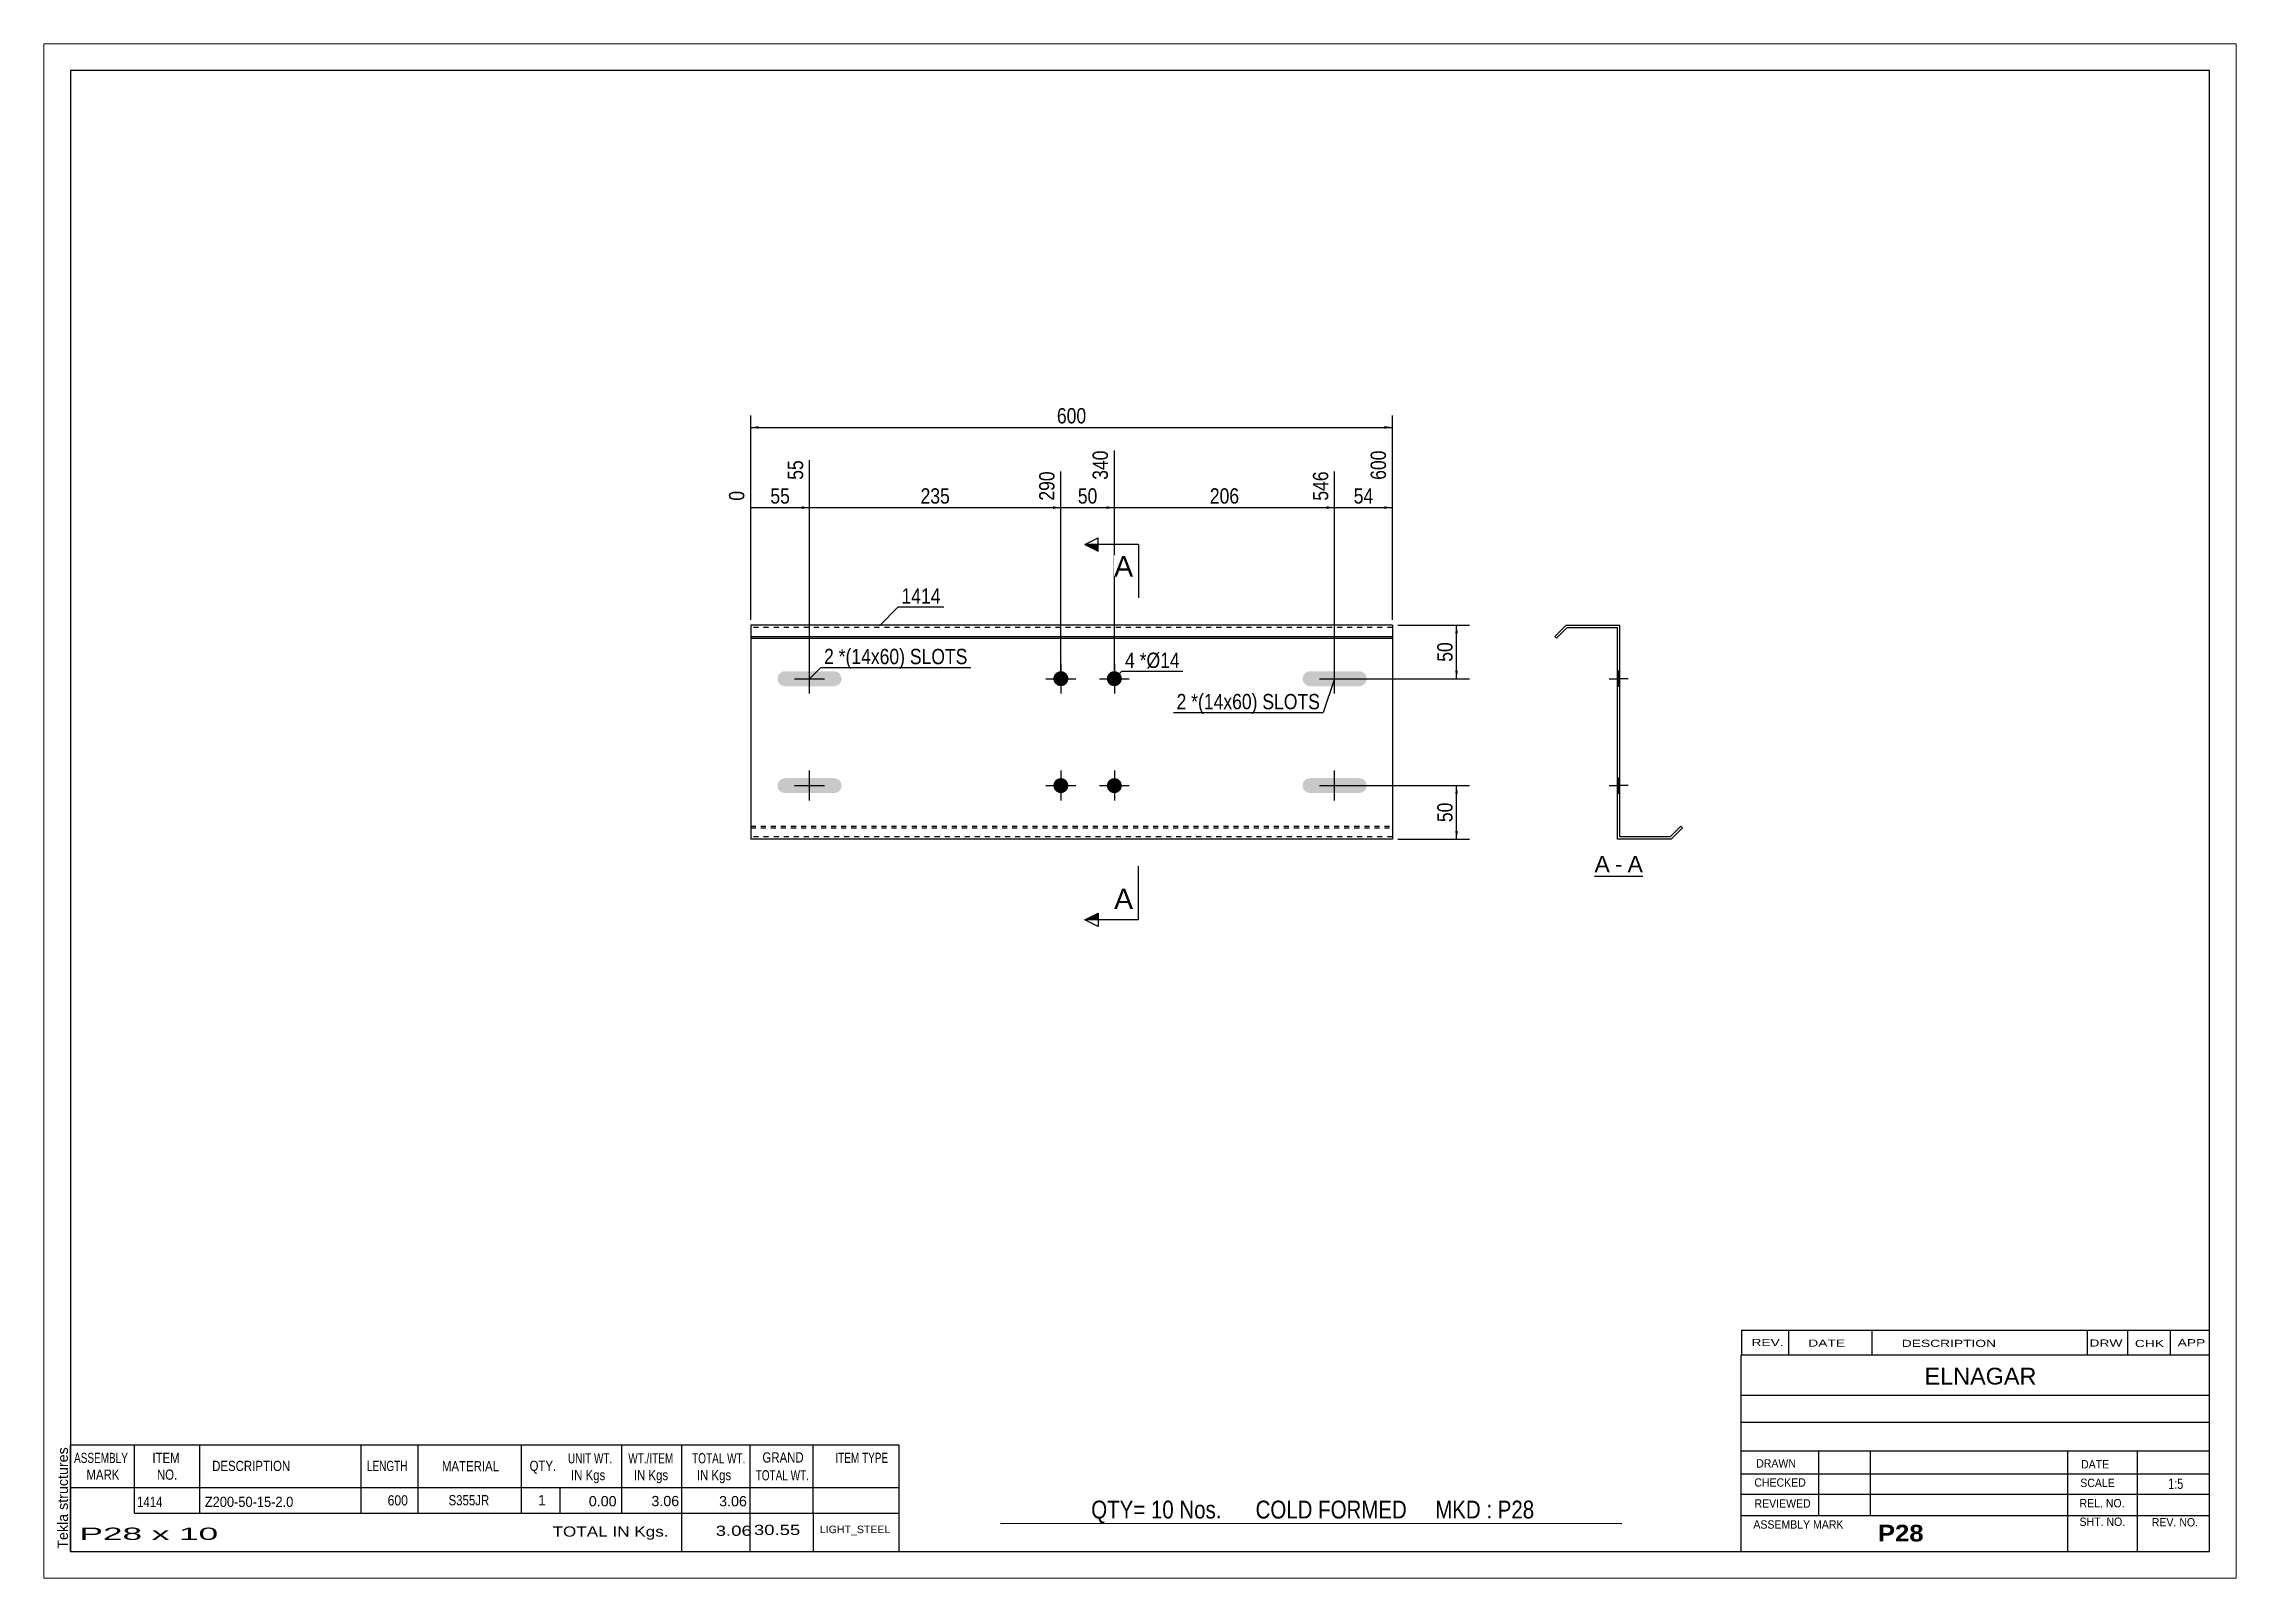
# Paper-space layout 'Layout1' of a CAD drawing. Header units: millimetres. Extents: x 0 to 410, y 0 to 287.
# The model-space entities are those that its viewports show. They can reach past a viewport. Long polylines and large blocks are cut down to what shows.
import ezdxf

# ---------------------------------------------------------------- set-up
doc = ezdxf.new("R2010")
doc.units = ezdxf.units.MM
doc.linetypes.add('DXK_LINE_DOT1', pattern=[1.8814, 0.9407, -0.9407])
doc.layers.add('Viewport layer', color=7, linetype='Continuous', plot=False)
doc.styles.add('Arial', font='ARIAL.TTF', dxfattribs={"height": 0.2})
doc.styles.add('Arial Bold', font='ARIALBD.TTF', dxfattribs={"height": 0.2})
doc.styles.add('Arial Narrow', font='ARIALN.TTF', dxfattribs={"height": 0.2})

# ---------------------------------------------------------------- blocks, each defined once
blk = doc.blocks.new('Unknown-629090817-1409')
at = {"color": 5, "linetype": 'Continuous'}
for p, q in [((272.8, 123.75), (-127.2, 123.75)), ((-127.2, 123.75), (-127.2, -153.25)), ((272.8, -153.25), (272.8, 123.75)), ((-127.2, -153.25), (272.8, -153.25))]:
    blk.add_line(p, q, dxfattribs=at)
at = {"color": 174, "linetype": 'Continuous', "style": 'Arial'}
blk.add_text('Tekla structures', height=1.9102, rotation=90, dxfattribs=at).set_placement((-127.7, -152.75))
blk = doc.blocks.new('Unknown-629090817-12 - 1224')
at = {"color": 7, "linetype": 'Continuous'}
blk.add_line((157.81, -26.95), (166.84, -26.95), dxfattribs=at)
at = {"color": 0, "linetype": 'Continuous'}
blk.add_wipeout([(160.65, -26.2), (160.65, -23), (157.81, -23), (157.81, -26.2)], dxfattribs=at)
blk.add_wipeout([(163.03, -26.2), (163.03, -23), (161.61, -23), (161.61, -26.2)], dxfattribs=at)
at = {"color": 96, "linetype": 'Continuous', "style": 'Arial'}
blk.add_text('A', height=3.06, dxfattribs=at).set_placement((157.81, -26.2))
at = {"color": 0, "linetype": 'Continuous'}
blk.add_wipeout([(166.84, -26.2), (166.84, -23), (163.99, -23), (163.99, -26.2)], dxfattribs=at)
at = {"color": 96, "linetype": 'Continuous', "style": 'Arial'}
for s, p in [('A', (163.99, -26.2)), ('-', (161.61, -26.2))]:
    blk.add_text(s, height=3.06, dxfattribs=at).set_placement(p)
blk = doc.blocks.new('Part-629090817-1218 - 1203')
at = {"color": 2, "linetype": 'Continuous'}
for p, q in [((0, 20), (0, -20)), ((120, 20), (0, 20)), ((0, 17.88), (120, 17.88)), ((0, 17.6), (120, 17.6)), ((120, 20), (120, -20)), ((120, -20), (0, -20))]:
    blk.add_line(p, q, dxfattribs=at)
at = {"color": 7, "linetype": 'DXK_LINE_DOT1'}
for p, q in [((120, 19.6), (0, 19.6)), ((0, -17.6), (120, -17.6)), ((0, -17.88), (120, -17.88)), ((120, -19.6), (0, -19.6))]:
    blk.add_line(p, q, dxfattribs=at)
blk = doc.blocks.new('Bolt-629090817-1219 - 1203')
at = {"linetype": 'Continuous'}
for points in [[(113.8, 11.4), (104.6, 11.4), (104.06, 11.29), (103.61, 10.99), (103.31, 10.53), (103.2, 10), (103.31, 9.46), (103.61, 9.01), (104.06, 8.71), (104.6, 8.6), (113.8, 8.6), (114.34, 8.71), (114.79, 9.01), (115.09, 9.46), (115.2, 10), (115.09, 10.53), (114.79, 10.99), (114.34, 11.29)], [(113.8, -8.6), (104.6, -8.6), (104.06, -8.71), (103.61, -9.01), (103.31, -9.47), (103.2, -10), (103.31, -10.54), (103.61, -10.99), (104.06, -11.29), (104.6, -11.4), (113.8, -11.4), (114.34, -11.29), (114.79, -10.99), (115.09, -10.54), (115.2, -10), (115.09, -9.47), (114.79, -9.01), (114.34, -8.71)]]:
    blk.add_hatch(color=3, dxfattribs=at).paths.add_polyline_path(points)
at = {"color": 3, "linetype": 'Continuous'}
for p, q in [((109.2, 7.2), (109.2, 12.8)), ((106.4, 10), (112, 10)), ((109.2, -12.8), (109.2, -7.2)), ((106.4, -10), (112, -10))]:
    blk.add_line(p, q, dxfattribs=at)
blk = doc.blocks.new('Bolt-629090817-1220 - 1203')
at = {"linetype": 'Continuous'}
for points in [[(15.6, 11.4), (6.4, 11.4), (5.86, 11.29), (5.41, 10.99), (5.11, 10.53), (5, 10), (5.11, 9.46), (5.41, 9.01), (5.86, 8.71), (6.4, 8.6), (15.6, 8.6), (16.14, 8.71), (16.59, 9.01), (16.89, 9.46), (17, 10), (16.89, 10.53), (16.59, 10.99), (16.14, 11.29)], [(15.6, -8.6), (6.4, -8.6), (5.86, -8.71), (5.41, -9.01), (5.11, -9.47), (5, -10), (5.11, -10.54), (5.41, -10.99), (5.86, -11.29), (6.4, -11.4), (15.6, -11.4), (16.14, -11.29), (16.59, -10.99), (16.89, -10.54), (17, -10), (16.89, -9.47), (16.59, -9.01), (16.14, -8.71)]]:
    blk.add_hatch(color=3, dxfattribs=at).paths.add_polyline_path(points)
at = {"color": 3, "linetype": 'Continuous'}
for p, q in [((11, 7.2), (11, 12.8)), ((8.2, 10), (13.8, 10)), ((11, -12.8), (11, -7.2)), ((8.2, -10), (13.8, -10))]:
    blk.add_line(p, q, dxfattribs=at)
blk = doc.blocks.new('Bolt-629090817-1221 - 1203')
at = {"linetype": 'Continuous'}
for points in [[(59.4, 10, -1), (56.6, 10, -1)], [(69.4, 10, -1), (66.6, 10, -1)], [(59.4, -10, -1), (56.6, -10, -1)], [(69.4, -10, -1), (66.6, -10, -1)]]:
    blk.add_hatch(color=3, dxfattribs=at).paths.add_polyline_path(points)
at = {"color": 3, "linetype": 'Continuous'}
for p, q in [((58, 12.8), (58, 7.2)), ((68, 12.8), (68, 7.2)), ((55.2, 10), (60.8, 10)), ((65.2, 10), (70.8, 10)), ((58, -7.2), (58, -12.8)), ((68, -7.2), (68, -12.8)), ((55.2, -10), (60.8, -10)), ((65.2, -10), (70.8, -10))]:
    blk.add_line(p, q, dxfattribs=at)
blk = doc.blocks.new('Part-629090817-1226 - 1224')
at = {"color": 2, "linetype": 'Continuous'}
for p, q in [((152.52, 20), (150.4, 17.88)), ((150.4, 17.88), (150.68, 17.6)), ((150.68, 17.6), (152.69, 19.6)), ((152.52, 20), (162.52, 20)), ((152.69, 19.6), (162.12, 19.6)), ((162.12, -20), (162.12, 19.6)), ((162.52, -19.6), (162.52, 20)), ((172.12, -20), (162.12, -20)), ((171.96, -19.6), (162.52, -19.6)), ((171.96, -19.6), (173.96, -17.6)), ((174.24, -17.88), (172.12, -20)), ((173.96, -17.6), (174.24, -17.88))]:
    blk.add_line(p, q, dxfattribs=at)
blk = doc.blocks.new('Bolt-629090817-1227 - 1224')
at = {"linetype": 'Continuous'}
for points in [[(162.12, 11.4), (162.12, 8.6), (162.52, 8.6), (162.52, 11.4)], [(162.12, -8.6), (162.12, -11.4), (162.52, -11.4), (162.52, -8.6)]]:
    blk.add_hatch(color=3, dxfattribs=at).paths.add_polyline_path(points)
at = {"color": 3, "linetype": 'Continuous'}
for p, q in [((162.52, 11.4), (162.12, 11.4)), ((164.12, 10), (162.12, 10)), ((162.52, 8.6), (162.12, 8.6)), ((162.52, -8.6), (162.12, -8.6)), ((164.12, -10), (162.12, -10)), ((162.52, -11.4), (162.12, -11.4))]:
    blk.add_line(p, q, dxfattribs=at)
blk = doc.blocks.new('Bolt-629090817-1228 - 1224')
at = {"linetype": 'Continuous'}
for points in [[(162.12, 11.4), (162.12, 8.6), (162.52, 8.6), (162.52, 11.4)], [(162.12, -8.6), (162.12, -11.4), (162.52, -11.4), (162.52, -8.6)]]:
    blk.add_hatch(color=3, dxfattribs=at).paths.add_polyline_path(points)
at = {"color": 3, "linetype": 'Continuous'}
for p, q in [((162.52, 11.4), (162.12, 11.4)), ((164.12, 10), (162.12, 10)), ((162.52, 8.6), (162.12, 8.6)), ((162.52, -8.6), (162.12, -8.6)), ((164.12, -10), (162.12, -10)), ((162.52, -11.4), (162.12, -11.4))]:
    blk.add_line(p, q, dxfattribs=at)
blk = doc.blocks.new('Bolt-629090817-1229 - 1224')
at = {"linetype": 'Continuous'}
for points in [[(162.52, 8.6), (162.52, 11.4), (162.12, 11.4), (162.12, 8.6)], [(162.52, 8.6), (162.52, 11.4), (162.12, 11.4), (162.12, 8.6)], [(162.52, -11.4), (162.52, -8.6), (162.12, -8.6), (162.12, -11.4)], [(162.52, -11.4), (162.52, -8.6), (162.12, -8.6), (162.12, -11.4)]]:
    blk.add_hatch(color=3, dxfattribs=at).paths.add_polyline_path(points)
at = {"color": 3, "linetype": 'Continuous'}
for p, q in [((160.52, 10), (162.52, 10)), ((160.52, 10), (162.52, 10)), ((162.12, 11.4), (162.52, 11.4)), ((162.12, 11.4), (162.52, 11.4)), ((162.12, 8.6), (162.52, 8.6)), ((162.12, 8.6), (162.52, 8.6)), ((160.52, -10), (162.52, -10)), ((160.52, -10), (162.52, -10)), ((162.12, -8.6), (162.52, -8.6)), ((162.12, -8.6), (162.52, -8.6)), ((162.12, -11.4), (162.52, -11.4)), ((162.12, -11.4), (162.52, -11.4))]:
    blk.add_line(p, q, dxfattribs=at)
blk = doc.blocks.new('StraightDimension-629090817-1234 - 1203')
at = {"linetype": 'Continuous'}
blk.add_hatch(color=7, dxfattribs=at).paths.add_polyline_path([(118.5, 42.25), (120, 42), (118.5, 41.75)])
at = {"color": 7, "linetype": 'Continuous'}
for p, q in [((120, 21), (120, 52.68)), ((109.2, 11), (109.2, 48.78)), ((109.2, 42), (120, 42))]:
    blk.add_line(p, q, dxfattribs=at)
at = {"color": 0}
blk.add_wipeout([(117.03, 42.15), (117.03, 46.35), (112.17, 46.35), (112.17, 42.15)], dxfattribs=at)
at = {"color": 0, "linetype": 'Continuous'}
blk.add_wipeout([(119.4, 53.28), (115.2, 53.28), (115.2, 46.6), (119.4, 46.6)], dxfattribs=at)
at = {"color": 3, "linetype": 'Continuous', "style": 'Arial Narrow'}
blk.add_text('600', height=2.863, rotation=90.0002, dxfattribs=at).set_placement((118.8, 47.2))
at = {"color": 3, "style": 'Arial Narrow'}
blk.add_text('54', height=2.863, dxfattribs=at).set_placement((112.77, 42.75))
blk = doc.blocks.new('StraightDimension-629090817-1235 - 1203')
at = {"linetype": 'Continuous'}
blk.add_hatch(color=7, dxfattribs=at).paths.add_polyline_path([(107.7, 42.25), (109.2, 42), (107.7, 41.75)])
at = {"color": 7, "linetype": 'Continuous'}
for p, q in [((68, 11), (68, 52.68)), ((109.2, 11), (109.2, 48.78)), ((68, 42), (109.2, 42))]:
    blk.add_line(p, q, dxfattribs=at)
at = {"color": 0, "linetype": 'Continuous'}
blk.add_wipeout([(108.6, 49.38), (104.4, 49.38), (104.4, 42.7), (108.6, 42.7)], dxfattribs=at)
at = {"color": 0}
blk.add_wipeout([(91.94, 42.15), (91.94, 46.35), (85.26, 46.35), (85.26, 42.15)], dxfattribs=at)
at = {"color": 3, "style": 'Arial Narrow'}
blk.add_text('206', height=2.863, dxfattribs=at).set_placement((85.86, 42.75))
at = {"color": 3, "linetype": 'Continuous', "style": 'Arial Narrow'}
blk.add_text('546', height=2.863, rotation=90.0002, dxfattribs=at).set_placement((108, 43.3))
blk = doc.blocks.new('StraightDimension-629090817-1236 - 1203')
at = {"linetype": 'Continuous'}
blk.add_hatch(color=7, dxfattribs=at).paths.add_polyline_path([(66.5, 42.25), (68, 42), (66.5, 41.75)])
at = {"color": 7, "linetype": 'Continuous'}
for p, q in [((68, 11), (68, 52.68)), ((58, 11), (58, 48.78)), ((58, 42), (68, 42))]:
    blk.add_line(p, q, dxfattribs=at)
at = {"color": 0}
blk.add_wipeout([(65.43, 42.15), (65.43, 46.35), (60.57, 46.35), (60.57, 42.15)], dxfattribs=at)
at = {"color": 0, "linetype": 'Continuous'}
blk.add_wipeout([(67.4, 53.28), (63.2, 53.28), (63.2, 46.6), (67.4, 46.6)], dxfattribs=at)
at = {"color": 3, "linetype": 'Continuous', "style": 'Arial Narrow'}
blk.add_text('340', height=2.863, rotation=90.0002, dxfattribs=at).set_placement((66.8, 47.2))
at = {"color": 3, "style": 'Arial Narrow'}
blk.add_text('50', height=2.863, dxfattribs=at).set_placement((61.17, 42.75))
blk = doc.blocks.new('StraightDimension-629090817-1237 - 1203')
at = {"linetype": 'Continuous'}
blk.add_hatch(color=7, dxfattribs=at).paths.add_polyline_path([(56.5, 42.25), (58, 42), (56.5, 41.75)])
at = {"color": 7, "linetype": 'Continuous'}
for p, q in [((11, 11), (11, 50.86)), ((58, 11), (58, 48.78)), ((11, 42), (58, 42))]:
    blk.add_line(p, q, dxfattribs=at)
at = {"color": 0, "linetype": 'Continuous'}
blk.add_wipeout([(57.4, 49.38), (53.2, 49.38), (53.2, 42.7), (57.4, 42.7)], dxfattribs=at)
at = {"color": 0}
blk.add_wipeout([(37.84, 42.15), (37.84, 46.35), (31.16, 46.35), (31.16, 42.15)], dxfattribs=at)
at = {"color": 3, "style": 'Arial Narrow'}
blk.add_text('235', height=2.863, dxfattribs=at).set_placement((31.76, 42.75))
at = {"color": 3, "linetype": 'Continuous', "style": 'Arial Narrow'}
blk.add_text('290', height=2.863, rotation=90.0002, dxfattribs=at).set_placement((56.8, 43.3))
blk = doc.blocks.new('StraightDimension-629090817-1238 - 1203')
at = {"linetype": 'Continuous'}
blk.add_hatch(color=7, dxfattribs=at).paths.add_polyline_path([(9.5, 42.25), (11, 42), (9.5, 41.75)])
at = {"color": 7, "linetype": 'Continuous'}
for p, q in [((11, 11), (11, 50.86)), ((0, 21), (0, 45.13)), ((0, 42), (11, 42))]:
    blk.add_line(p, q, dxfattribs=at)
at = {"color": 0, "linetype": 'Continuous'}
blk.add_wipeout([(-0.6, 45.73), (-4.8, 45.73), (-4.8, 42.7), (-0.6, 42.7)], dxfattribs=at)
at = {"color": 0}
blk.add_wipeout([(7.93, 42.15), (7.93, 46.35), (3.07, 46.35), (3.07, 42.15)], dxfattribs=at)
at = {"color": 3, "linetype": 'Continuous', "style": 'Arial Narrow'}
blk.add_text('0', height=2.86, rotation=90.0002, dxfattribs=at).set_placement((-1.2, 43.3))
at = {"color": 0, "linetype": 'Continuous'}
blk.add_wipeout([(10.4, 51.46), (6.2, 51.46), (6.2, 46.6), (10.4, 46.6)], dxfattribs=at)
at = {"color": 3, "linetype": 'Continuous', "style": 'Arial Narrow'}
blk.add_text('55', height=2.863, rotation=90.0002, dxfattribs=at).set_placement((9.8, 47.2))
at = {"color": 3, "style": 'Arial Narrow'}
blk.add_text('55', height=2.863, dxfattribs=at).set_placement((3.67, 42.75))
blk = doc.blocks.new('StraightDimension-629090817-1255 - 1203')
at = {"linetype": 'Continuous'}
for points in [[(131.75, 18.5), (132, 20), (132.25, 18.5)], [(132.25, 11.5), (132, 10), (131.75, 11.5)]]:
    blk.add_hatch(color=7, dxfattribs=at).paths.add_polyline_path(points)
at = {"color": 7, "linetype": 'Continuous'}
for p, q in [((121, 20), (134.4, 20)), ((132, 10), (132, 20)), ((110.2, 10), (134.4, 10))]:
    blk.add_line(p, q, dxfattribs=at)
at = {"color": 0}
blk.add_wipeout([(131.85, 17.43), (127.65, 17.43), (127.65, 12.57), (131.85, 12.57)], dxfattribs=at)
at = {"color": 3, "style": 'Arial Narrow'}
blk.add_text('50', height=2.863, rotation=90.0002, dxfattribs=at).set_placement((131.25, 13.17))
blk = doc.blocks.new('StraightDimension-629090817-1261 - 1203')
at = {"linetype": 'Continuous'}
for points in [[(131.75, -11.5), (132, -10), (132.25, -11.5)], [(132.25, -18.5), (132, -20), (131.75, -18.5)]]:
    blk.add_hatch(color=7, dxfattribs=at).paths.add_polyline_path(points)
at = {"color": 7, "linetype": 'Continuous'}
for p, q in [((110.2, -10), (134.4, -10)), ((132, -20), (132, -10)), ((121, -20), (134.4, -20))]:
    blk.add_line(p, q, dxfattribs=at)
at = {"color": 0}
blk.add_wipeout([(131.85, -12.57), (127.65, -12.57), (127.65, -17.43), (131.85, -17.43)], dxfattribs=at)
at = {"color": 3, "style": 'Arial Narrow'}
blk.add_text('50', height=2.863, rotation=90.0002, dxfattribs=at).set_placement((131.25, -16.83))
blk = doc.blocks.new('StraightDimension-629090817-1267 - 1203')
at = {"linetype": 'Continuous'}
for points in [[(1.5, 56.75), (0, 57), (1.5, 57.25)], [(118.5, 57.25), (120, 57), (118.5, 56.75)]]:
    blk.add_hatch(color=7, dxfattribs=at).paths.add_polyline_path(points)
at = {"color": 7, "linetype": 'Continuous'}
for p, q in [((0, 21), (0, 59.25)), ((120, 21), (120, 59.25)), ((0, 57), (120, 57))]:
    blk.add_line(p, q, dxfattribs=at)
at = {"color": 0}
blk.add_wipeout([(63.34, 57.15), (63.34, 61.35), (56.66, 61.35), (56.66, 57.15)], dxfattribs=at)
at = {"color": 3, "style": 'Arial Narrow'}
blk.add_text('600', height=2.863, dxfattribs=at).set_placement((57.26, 57.75))
blk = doc.blocks.new('CBS_REVISION-629090817-1425')
at = {"color": 7, "linetype": 'Continuous'}
for p, q in [((185.29, -111.87), (272.79, -111.87)), ((185.29, -111.87), (185.29, -116.5)), ((194.09, -111.87), (194.09, -116.5)), ((209.68, -111.87), (209.68, -116.44)), ((249.94, -111.87), (249.94, -116.5)), ((257.48, -111.87), (257.48, -116.5)), ((265.43, -111.87), (265.43, -116.5)), ((185.29, -116.5), (272.79, -116.5))]:
    blk.add_line(p, q, dxfattribs=at)
at = {"color": 7, "style": 'Arial Narrow', "width": 1.7}
for s, height, p in [('REV.', 1.326, (187.15, -114.82)), ('DATE', 1.326, (197.78, -114.94)), ('DESCRIPTION', 1.3257, (215.26, -114.99)), ('DRW', 1.326, (250.37, -114.93)), ('CHK', 1.326, (258.86, -115.02)), ('APP', 1.326, (266.86, -114.87))]:
    blk.add_text(s, height=height, dxfattribs=at).set_placement(p)
blk = doc.blocks.new('CBS_BOM-629090817-1422')
at = {"color": 7, "linetype": 'Continuous'}
for p, q in [((-127.23, -141.28), (-127.23, -133.28)), ((-127.23, -133.28), (27.69, -133.28)), ((-115.23, -141.28), (-115.23, -133.28)), ((-103.04, -141.28), (-103.04, -133.28)), ((-72.88, -141.28), (-72.88, -133.28)), ((-62.2, -141.28), (-62.2, -133.28)), ((-42.88, -141.28), (-42.88, -133.28)), ((-24.08, -141.28), (-24.08, -133.28)), ((-12.87, -141.28), (-12.87, -133.28)), ((-0.08, -141.28), (-0.08, -133.28)), ((11.67, -141.28), (11.67, -133.28)), ((27.69, -133.29), (27.69, -141.27)), ((-127.23, -141.28), (27.69, -141.28)), ((-127.23, -146.08), (-127.23, -141.28)), ((-115.23, -146.08), (-115.23, -141.28)), ((-103.04, -146.08), (-103.04, -141.28)), ((-72.88, -146.08), (-72.88, -141.28)), ((-62.2, -146.08), (-62.2, -141.28)), ((-42.88, -146.08), (-42.88, -141.28)), ((-35.62, -146.08), (-35.62, -141.28)), ((-24.08, -146.08), (-24.08, -141.28)), ((-12.87, -146.08), (-12.87, -141.28)), ((-0.08, -146.08), (-0.08, -141.28)), ((11.69, -146.08), (11.69, -141.28)), ((27.69, -141.28), (27.69, -146.08)), ((-127.23, -153.28), (-127.23, -146.1)), ((-115.23, -146.08), (27.69, -146.08)), ((-12.87, -153.28), (-12.87, -146.1)), ((-0.08, -153.28), (-0.08, -146.1)), ((11.73, -153.28), (11.73, -146.1)), ((27.69, -146.08), (27.69, -153.28)), ((-127.23, -153.28), (27.69, -153.28))]:
    blk.add_line(p, q, dxfattribs=at)
at = {"color": 3, "linetype": 'Continuous', "style": 'Arial'}
for s, height, width, p in [('ASSEMBLY', 1.91, 0.7, (-126.55, -136.71)), ('ITEM', 1.91, 0.8, (-111.9, -136.71)), ('UNIT WT.', 1.91, 0.7, (-34.19, -136.78)), ('WT./ITEM', 1.91, 0.7, (-22.9, -136.78)), ('TOTAL WT.', 1.91, 0.7, (-10.96, -136.78)), ('GRAND', 1.91, 0.8, (2.19, -136.62)), ('ITEM TYPE', 1.91, 0.7, (15.83, -136.7)), ('MARK', 1.91, 0.8, (-124.23, -139.84)), ('NO.', 1.91, 0.8, (-111.05, -139.84)), ('DESCRIPTION', 1.9102, 0.8, (-100.72, -138.21)), ('LENGTH', 1.91, 0.7, (-71.77, -138.21)), ('MATERIAL', 1.91, 0.8, (-57.75, -138.26)), ('QTY.', 1.91, 0.8, (-41.36, -138.18)), ('IN Kgs', 1.91, 0.8, (-33.61, -139.92)), ('IN Kgs', 1.91, 0.8, (-21.86, -139.92)), ('IN Kgs', 1.91, 0.8, (-10.07, -139.92)), ('TOTAL WT.', 1.91, 0.7, (0.93, -139.96))]:
    blk.add_text(s, height=height, dxfattribs=dict(at, width=width)).set_placement(p)
at = {"color": 7, "linetype": 'Continuous', "style": 'Arial'}
for s, height, width, p in [('1414', 1.91, 0.8, (-114.77, -144.93)), ('Z200-50-15-2.0', 1.9102, 0.9, (-102.1, -144.93)), ('600', 1.91, 0.85, (-67.9, -144.65)), ('S355JR', 1.91, 0.8, (-56.51, -144.62))]:
    blk.add_text(s, height=height, dxfattribs=dict(at, width=width)).set_placement(p)
for s, p in [('1', (-39.79, -144.62)), ('0.00', (-30.28, -144.81)), ('3.06', (-18.58, -144.78)), ('3.06', (-5.91, -144.81))]:
    blk.add_text(s, height=1.91, dxfattribs=at).set_placement(p)
at = {"color": 6, "linetype": 'Continuous', "style": 'Arial'}
for s, height, width, p in [('P28 x 10', 2.292, 2.05, (-125.51, -151.09)), ('TOTAL IN Kgs.', 1.9102, 1.2, (-37.07, -150.48)), ('3.06', 1.91, 1.3, (-6.55, -150.33)), ('30.55', 1.91, 1.3, (0.59, -150.17))]:
    blk.add_text(s, height=height, dxfattribs=dict(at, width=width)).set_placement(p)
blk.add_text('LIGHT_STEEL', height=1.4135, dxfattribs=at).set_placement((12.94, -149.83))
blk = doc.blocks.new('CBS_CALLOFF-629090817-1423')
at = {"color": 7, "linetype": 'Continuous'}
blk.add_line((46.68, -147.98), (162.91, -148), dxfattribs=at)
at = {"color": 3, "linetype": 'Continuous', "style": 'Arial Narrow'}
blk.add_text('QTY= 10 Nos.      COLD FORMED     MKD : P28', height=3.3405, dxfattribs=at).set_placement((63.68, -147.09))
blk = doc.blocks.new('CBS_NAME_BLOG-629090817-1424')
at = {"color": 7, "linetype": 'Continuous'}
for p, q in [((185.21, -116.5), (272.73, -116.5)), ((185.21, -153.21), (185.21, -116.5)), ((185.21, -124.04), (272.73, -124.04)), ((185.28, -129.09), (272.8, -129.09)), ((185.21, -134.46), (272.73, -134.46)), ((199.73, -146.57), (199.73, -134.47)), ((209.42, -146.54), (209.42, -134.47)), ((246.33, -153.21), (246.33, -134.48)), ((259.38, -153.21), (259.38, -134.47)), ((185.22, -138.76), (272.8, -138.74)), ((185.21, -142.51), (272.73, -142.51)), ((185.21, -146.55), (272.73, -146.55)), ((185.21, -153.25), (272.8, -153.25))]:
    blk.add_line(p, q, dxfattribs=at)
at = {"color": 3, "linetype": 'Continuous', "style": 'Arial'}
blk.add_text('ELNAGAR', height=3.133, dxfattribs=at).set_placement((219.53, -122.03))
at = {"color": 3, "linetype": 'Continuous'}
for s, height, style, width, p in [('DRAWN', 1.566, 'Arial', 0.9, (188.04, -137.57)), ('DATE', 1.566, 'Arial', 0.9, (248.8, -137.73)), ('CHECKED', 1.566, 'Arial', 0.9, (187.69, -141.14)), ('REVIEWED', 1.566, 'Arial', 0.9, (187.73, -145.06)), ('REL. NO.', 1.566, 'Arial', 0.9, (248.51, -145.01)), ('SCALE', 1.566, 'Arial', 0.9, (248.65, -141.21)), ('1:5', 1.957, 'Arial Narrow', 0.9, (265.1, -141.57)), ('ASSEMBLY MARK', 1.5663, 'Arial', 0.9, (187.51, -148.99)), ('SHT. NO.', 1.566, 'Arial', 0.9, (248.51, -148.48)), ('REV. NO.', 1.566, 'Arial', 0.9, (262.03, -148.57)), ('P28', 3.131, 'Arial Bold', 1.1, (210.79, -151.39))]:
    blk.add_text(s, height=height, dxfattribs=dict(at, style=style, width=width)).set_placement(p)
blk = doc.blocks.new('SectionMark-629090817-1232 - 1203')
at = {"linetype": 'Continuous'}
for points in [[(65, 35.1), (65, 33.85), (62.5, 35.1)], [(65, -33.85), (65, -35.1), (62.5, -35.1)]]:
    blk.add_hatch(color=30, dxfattribs=at).paths.add_polyline_path(points)
at = {"color": 30, "linetype": 'Continuous'}
for p, q in [((62.5, 35.1), (65, 36.35)), ((62.5, 35.1), (65, 33.85)), ((65, 33.85), (65, 36.35)), ((62.5, -35.1), (65, -33.85)), ((65, -36.35), (62.5, -35.1)), ((65, -33.85), (65, -36.35))]:
    blk.add_line(p, q, dxfattribs=at)
at = {"color": 0, "linetype": 'Continuous'}
for points in [[(71.5, 29.1), (71.5, 33.1), (67.95, 33.1), (67.95, 29.1)], [(71.5, -33.1), (71.5, -29.1), (67.95, -29.1), (67.95, -33.1)]]:
    blk.add_wipeout(points, dxfattribs=at)
at = {"color": 30, "linetype": 'Continuous'}
for p, q in [((72.5, 35.1), (62.5, 35.1)), ((72.5, 35.1), (72.5, 25.1)), ((72.5, -35.1), (72.5, -25.1)), ((72.5, -35.1), (62.5, -35.1))]:
    blk.add_line(p, q, dxfattribs=at)
at = {"color": 96, "linetype": 'Continuous', "style": 'Arial'}
for p in [(67.95, 29.1), (67.95, -33.1)]:
    blk.add_text('A', height=3.82, dxfattribs=at).set_placement(p)
blk = doc.blocks.new('Mark-629090817-1270 - 1203')
at = {"color": 0}
blk.add_wipeout([(35.5068, 24.0375), (35.5068, 27.0375), (28.1943, 27.0375), (28.1943, 24.0375)], dxfattribs=at)
blk.add_wipeout([(35.5068, 24.0375), (35.5068, 27.0375), (28.1943, 27.0375), (28.1943, 24.0375)], dxfattribs=at)
at = {"color": 7, "linetype": 'Continuous'}
for p, q in [((24.0588, 19.902), (27.5943, 23.4375)), ((27.5943, 23.4375), (36.1068, 23.4375))]:
    blk.add_line(p, q, dxfattribs=at)
at = {"color": 3, "style": 'Arial Narrow'}
blk.add_text('1414', height=2.86328, dxfattribs=at).set_placement((28.1943, 24.0375))
blk = doc.blocks.new('Mark-629090817-1273 - 1203')
at = {"color": 0}
blk.add_wipeout([(81.47, 4.28), (81.47, 7.28), (79.64, 7.28), (79.64, 4.28)], dxfattribs=at)
blk.add_wipeout([(81.47, 4.28), (81.47, 7.28), (79.64, 7.28), (79.64, 4.28)], dxfattribs=at)
blk.add_wipeout([(83.65, 4.28), (83.65, 7.28), (82.37, 7.28), (82.37, 4.28)], dxfattribs=at)
blk.add_wipeout([(83.65, 4.28), (83.65, 7.28), (82.37, 7.28), (82.37, 4.28)], dxfattribs=at)
at = {"color": 3, "style": 'Arial Narrow'}
blk.add_text('2', height=2.86, dxfattribs=at).set_placement((79.64, 4.28))
at = {"color": 0}
blk.add_wipeout([(106.48, 4.28), (106.48, 7.28), (83.65, 7.28), (83.65, 4.28)], dxfattribs=at)
blk.add_wipeout([(106.48, 4.28), (106.48, 7.28), (83.65, 7.28), (83.65, 4.28)], dxfattribs=at)
at = {"color": 7, "linetype": 'Continuous'}
for p in [(109.2, 10), (79.04, 3.68)]:
    blk.add_line(p, (107.08, 3.68), dxfattribs=at)
at = {"color": 3, "style": 'Arial Narrow'}
for s, height, p in [('*', 2.86, (82.37, 4.28)), ('(14x60) SLOTS', 2.8633, (83.65, 4.28))]:
    blk.add_text(s, height=height, dxfattribs=at).set_placement(p)
blk = doc.blocks.new('Mark-629090817-1274 - 1203')
at = {"color": 0}
blk.add_wipeout([(15.55, 12.72), (15.55, 15.72), (13.72, 15.72), (13.72, 12.72)], dxfattribs=at)
blk.add_wipeout([(15.55, 12.72), (15.55, 15.72), (13.72, 15.72), (13.72, 12.72)], dxfattribs=at)
at = {"color": 7, "linetype": 'Continuous'}
blk.add_line((11, 10), (13.12, 12.12), dxfattribs=at)
at = {"color": 0}
blk.add_wipeout([(17.73, 12.72), (17.73, 15.72), (16.45, 15.72), (16.45, 12.72)], dxfattribs=at)
blk.add_wipeout([(17.73, 12.72), (17.73, 15.72), (16.45, 15.72), (16.45, 12.72)], dxfattribs=at)
at = {"color": 3, "style": 'Arial Narrow'}
blk.add_text('2', height=2.86, dxfattribs=at).set_placement((13.72, 12.72))
at = {"color": 0}
blk.add_wipeout([(40.56, 12.72), (40.56, 15.72), (17.73, 15.72), (17.73, 12.72)], dxfattribs=at)
blk.add_wipeout([(40.56, 12.72), (40.56, 15.72), (17.73, 15.72), (17.73, 12.72)], dxfattribs=at)
at = {"color": 7, "linetype": 'Continuous'}
blk.add_line((13.12, 12.12), (41.16, 12.12), dxfattribs=at)
at = {"color": 3, "style": 'Arial Narrow'}
for s, height, p in [('*', 2.86, (16.45, 12.72)), ('(14x60) SLOTS', 2.8633, (17.73, 12.72))]:
    blk.add_text(s, height=height, dxfattribs=at).set_placement(p)
blk = doc.blocks.new('Mark-629090817-1275 - 1203')
at = {"color": 0}
blk.add_wipeout([(71.84, 12.01), (71.84, 15.01), (70.01, 15.01), (70.01, 12.01)], dxfattribs=at)
blk.add_wipeout([(71.84, 12.01), (71.84, 15.01), (70.01, 15.01), (70.01, 12.01)], dxfattribs=at)
at = {"color": 7, "linetype": 'Continuous'}
blk.add_line((68, 10), (69.41, 11.41), dxfattribs=at)
at = {"color": 0}
blk.add_wipeout([(74.02, 12.01), (74.02, 15.01), (72.74, 15.01), (72.74, 12.01)], dxfattribs=at)
blk.add_wipeout([(74.02, 12.01), (74.02, 15.01), (72.74, 15.01), (72.74, 12.01)], dxfattribs=at)
at = {"color": 3, "style": 'Arial Narrow'}
blk.add_text('4', height=2.86, dxfattribs=at).set_placement((70.01, 12.01))
at = {"color": 0}
blk.add_wipeout([(80.23, 12.01), (80.23, 15.01), (74.02, 15.01), (74.02, 12.01)], dxfattribs=at)
blk.add_wipeout([(80.23, 12.01), (80.23, 15.01), (74.02, 15.01), (74.02, 12.01)], dxfattribs=at)
at = {"color": 7, "linetype": 'Continuous'}
blk.add_line((69.41, 11.41), (80.83, 11.41), dxfattribs=at)
at = {"color": 3, "style": 'Arial Narrow'}
for s, height, p in [('*', 2.86, (72.74, 12.01)), ('Ø14', 2.863, (74.02, 12.01))]:
    blk.add_text(s, height=height, dxfattribs=at).set_placement(p)

msp = doc.modelspace()

# ---------------------------------------------------------------- block references
for name in ['Unknown-629090817-1409', 'Part-629090817-1218 - 1203', 'Part-629090817-1226 - 1224', 'Bolt-629090817-1220 - 1203', 'Bolt-629090817-1221 - 1203', 'Bolt-629090817-1219 - 1203', 'Bolt-629090817-1229 - 1224', 'Bolt-629090817-1227 - 1224', 'Bolt-629090817-1228 - 1224', 'CBS_REVISION-629090817-1425', 'CBS_NAME_BLOG-629090817-1424', 'CBS_BOM-629090817-1422', 'CBS_CALLOFF-629090817-1423']:
    msp.add_blockref(name, (0, 0))

# ---------------------------------------------------------------- next in the draw order: block references
for name in ['StraightDimension-629090817-1234 - 1203', 'StraightDimension-629090817-1261 - 1203', 'Unknown-629090817-12 - 1224']:
    msp.add_blockref(name, (0, 0))

# ---------------------------------------------------------------- next in the draw order: block references
msp.add_blockref('StraightDimension-629090817-1235 - 1203', (0, 0))

# ---------------------------------------------------------------- next in the draw order: block references
for name in ['StraightDimension-629090817-1236 - 1203', 'StraightDimension-629090817-1255 - 1203']:
    msp.add_blockref(name, (0, 0))

# ---------------------------------------------------------------- next in the draw order: block references
for name in ['StraightDimension-629090817-1237 - 1203', 'Mark-629090817-1273 - 1203']:
    msp.add_blockref(name, (0, 0))

# ---------------------------------------------------------------- next in the draw order: block references
msp.add_blockref('StraightDimension-629090817-1238 - 1203', (0, 0))

# ---------------------------------------------------------------- next in the draw order: block references
for name in ['StraightDimension-629090817-1267 - 1203', 'Mark-629090817-1274 - 1203']:
    msp.add_blockref(name, (0, 0))

# ---------------------------------------------------------------- next in the draw order: block references
for name in ['SectionMark-629090817-1232 - 1203', 'Mark-629090817-1270 - 1203']:
    msp.add_blockref(name, (0, 0))

# ---------------------------------------------------------------- next in the draw order: block references
msp.add_blockref('Mark-629090817-1275 - 1203', (0, 0))

psp = doc.layouts.get("Layout1")

# ---------------------------------------------------------------- viewports
at = {"layer": 'Viewport layer', "view_target_point": (72.8, -14.75)}
psp.add_viewport(center=(205, 143.5), size=(410, 287), view_center_point=(0, 0), view_height=287, dxfattribs=at)

doc.saveas('drawing.dxf')
